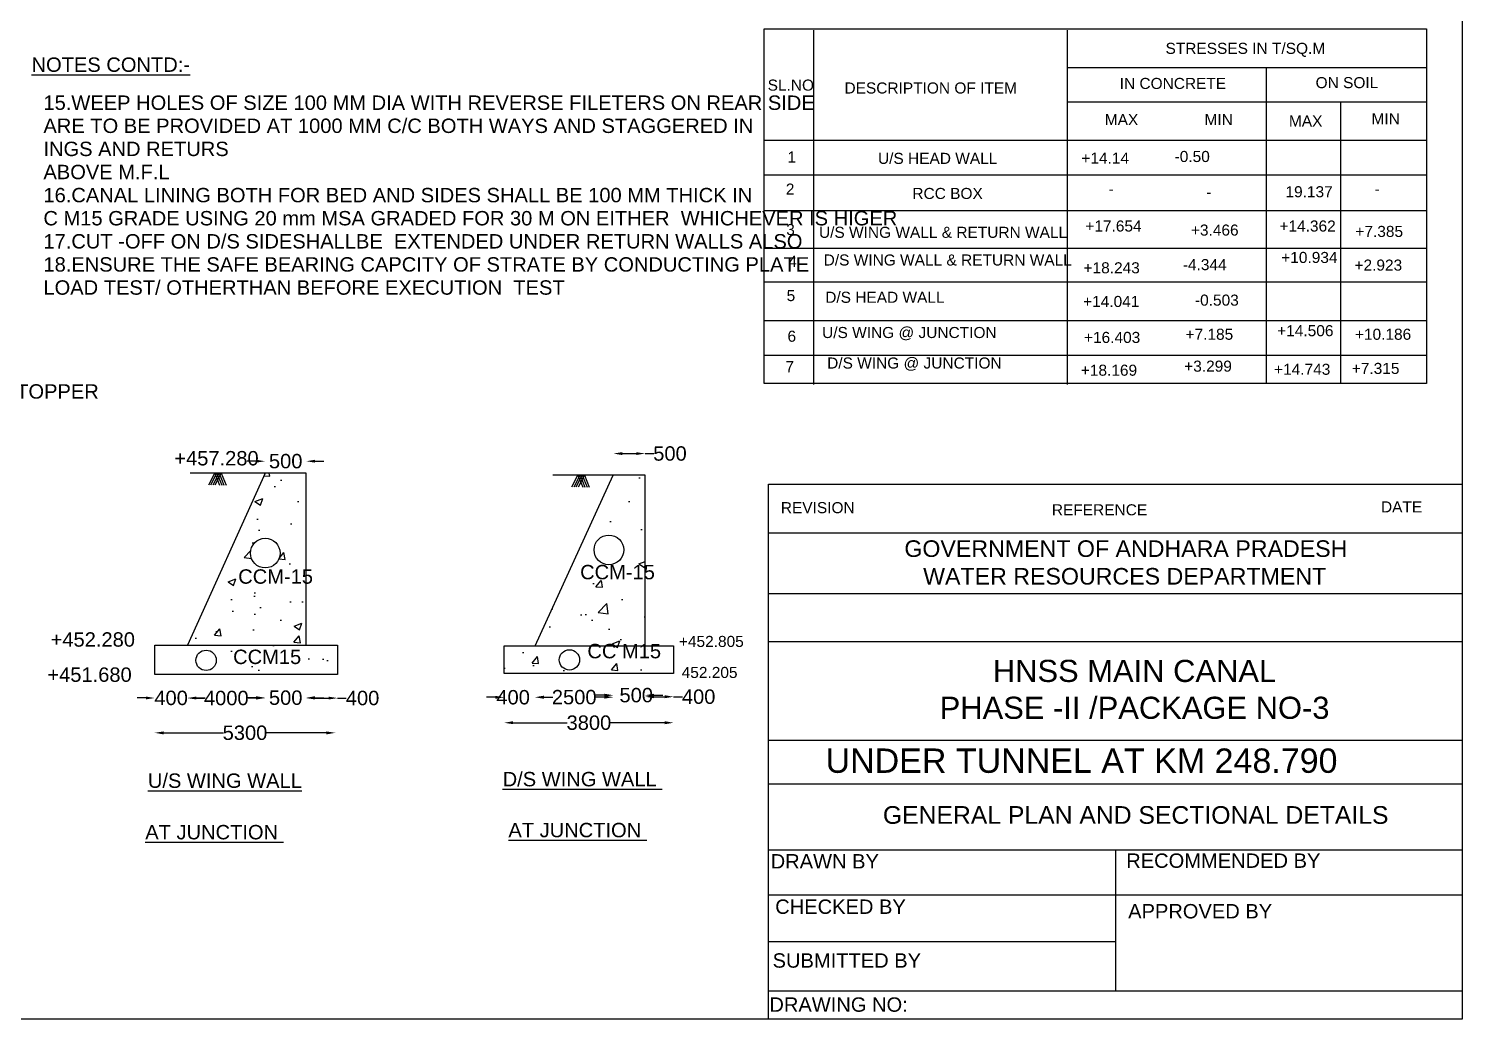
# Model space of a CAD drawing. Header units: inches. Extents: x 6910 to 10420, y -52 to 2408.
# Drawn here: x 9092 to 10388, y -47 to 848 of the extents above; entities that cross this region are included whole.
import ezdxf

# ---------------------------------------------------------------- set-up
doc = ezdxf.new("R2010")
doc.units = ezdxf.units.IN
doc.header["$MEASUREMENT"] = 0
for name, color, linetype in [('DIMENSIONS', 7, 'Continuous'), ('TEXT', 1, 'Continuous'), ('TEXT @ 1', 1, 'Continuous')]:
    doc.layers.add(name, color=color, linetype=linetype)
doc.styles.add('Annotative', font='arial.ttf', dxfattribs={"height": 10})
doc.styles.get("Standard").update_dxf_attribs({"font": 'arial.ttf', "height": 13})
doc.dimstyles.get("Standard").update_dxf_attribs({"dimtxt": 13, "dimasz": 8, "dimexe": 0.18, "dimexo": 0.0625, "dimgap": 0.09, "dimtad": 0, "dimtih": 1, "dimtoh": 1, "dimdec": 4, "dimzin": 0, "dimdsep": 46, "dimtxsty": 'Standard', "dimcen": 0.09, "dimse1": 1, "dimse2": 1, "dimadec": 0, "dimazin": 0, "dimtfac": 1, "dimtdec": 4, "dimtofl": 0, "dimtmove": 0, "dimatfit": 3, "dimfxl": 1, "dimtolj": 1, "dimtzin": 0, "dimarcsym": 0})
pattern_1 = [(50, (0, 0), (71.72602, -6.2752), [7.5, -82.5]), (355, (0, 0), (-13.87513, 75.2192), [6, -66]), (100.45144, (5.98, -0.52), (57.8509, 68.944), [6.374, -70.1142]), (46.1842, (0, 20), (106.7241, -16.5519), [11.25, -123.75]), (96.6356, (8.89, 18.62), (93.4662, 97.4119), [9.561, -105.1714]), (351.1842, (0, 20), (93.4662, 97.4119), [9, -99]), (21, (10, 15), (59.6907, -40.2619), [7.5, -82.5]), (326, (10, 15), (24.33153, 72.515), [6, -66]), (71.45144, (14.974, 11.645), (84.02224, 32.2531), [6.374, -70.1142]), (37.5, (0, 0), (1.215986, 33.289385), [0, -65.2, 0, -67, 0, -66.25]), (7.5, (0, 0), (26.30695, 39.44117), [0, -38.2, 0, -63.7, 0, -25.25]), (327.5, (-22.3, 0), (53.38224, -2.25549), [0, -25, 0, -78, 0, -103.5]), (317.5, (-32.3, 0), (58.31862, 10.0105), [0, -32.5, 0, -51.8, 0, -73.5])]

# ---------------------------------------------------------------- blocks, each defined once
blk = doc.blocks.new('*D65')
at = {"layer": 'Defpoints', "color": 0, "transparency": 16777216}
for p in [(9342.6, 457.3), (9305.3, 446.6), (9342.6, 446.6)]:
    blk.add_point(p, dxfattribs=at)
at = {"layer": 'DIMENSIONS', "color": 0, "lineweight": -2, "transparency": 16777216}
for p, q in [((9297.3, 457.3), (9289.3, 457.3)), ((9350.6, 457.3), (9358.6, 457.3))]:
    blk.add_line(p, q, dxfattribs=at)
at = {"layer": 'DIMENSIONS', "color": 0, "transparency": 16777216}
for points in [[(9297.3, 458.6), (9297.3, 456), (9305.3, 457.3)], [(9350.6, 458.6), (9350.6, 456), (9342.6, 457.3)]]:
    blk.add_solid(points, dxfattribs=at)
at = {"layer": 'DIMENSIONS', "color": 0, "transparency": 16777216, "insert": (9324, 457.3), "char_height": 13, "attachment_point": 5}
blk.add_mtext('\\A1;500', dxfattribs=at)
blk = doc.blocks.new('*D66')
at = {"layer": 'Defpoints', "color": 0, "transparency": 16777216}
for p in [(9648.9, 464.2), (9620.2, 444.7), (9648.9, 444.7)]:
    blk.add_point(p, dxfattribs=at)
at = {"layer": 'DIMENSIONS', "color": 0, "lineweight": -2, "transparency": 16777216}
for p, q in [((9628.2, 464.2), (9640.9, 464.2)), ((9648.9, 464.2), (9656.9, 464.2))]:
    blk.add_line(p, q, dxfattribs=at)
at = {"layer": 'DIMENSIONS', "color": 0, "transparency": 16777216}
for points in [[(9628.2, 465.5), (9628.2, 462.9), (9620.2, 464.2)], [(9640.9, 465.5), (9640.9, 462.9), (9648.9, 464.2)]]:
    blk.add_solid(points, dxfattribs=at)
at = {"layer": 'DIMENSIONS', "color": 0, "transparency": 16777216, "insert": (9671.4, 464.2), "char_height": 13, "attachment_point": 5}
blk.add_mtext('\\A1;500', dxfattribs=at)
blk = doc.blocks.new('*D67')
at = {"layer": 'Defpoints', "color": 0, "transparency": 16777216}
for p in [(9521.6, 290.5), (9549.5, 290.5), (9549.5, 243.9)]:
    blk.add_point(p, dxfattribs=at)
at = {"layer": 'DIMENSIONS', "color": 0, "lineweight": -2, "transparency": 16777216}
for p, q in [((9513.6, 243.9), (9505.6, 243.9)), ((9557.5, 243.9), (9565.5, 243.9))]:
    blk.add_line(p, q, dxfattribs=at)
at = {"layer": 'DIMENSIONS', "color": 0, "transparency": 16777216}
for points in [[(9513.6, 245.2), (9513.6, 242.6), (9521.6, 243.9)], [(9557.5, 245.2), (9557.5, 242.6), (9549.5, 243.9)]]:
    blk.add_solid(points, dxfattribs=at)
at = {"layer": 'DIMENSIONS', "color": 0, "transparency": 16777216, "insert": (9529.6, 243.9), "char_height": 13, "attachment_point": 5}
blk.add_mtext('\\A1;400', dxfattribs=at)
blk = doc.blocks.new('*D68')
at = {"layer": 'Defpoints', "color": 0, "transparency": 16777216}
for p in [(9620.2, 444.7), (9549.5, 290.5), (9620.2, 244)]:
    blk.add_point(p, dxfattribs=at)
at = {"layer": 'DIMENSIONS', "color": 0, "lineweight": -2, "transparency": 16777216}
for p, q in [((9557.5, 244), (9565.3, 244)), ((9612.2, 244), (9604.4, 244))]:
    blk.add_line(p, q, dxfattribs=at)
at = {"layer": 'DIMENSIONS', "color": 0, "transparency": 16777216}
for points in [[(9557.5, 245.4), (9557.5, 242.7), (9549.5, 244)], [(9612.2, 245.4), (9612.2, 242.7), (9620.2, 244)]]:
    blk.add_solid(points, dxfattribs=at)
at = {"layer": 'DIMENSIONS', "color": 0, "transparency": 16777216, "insert": (9584.8, 244), "char_height": 13, "attachment_point": 5}
blk.add_mtext('\\A1;2500', dxfattribs=at)
blk = doc.blocks.new('*D69')
at = {"layer": 'Defpoints', "color": 0, "transparency": 16777216}
for p in [(9620.2, 444.7), (9648.9, 444.7), (9648.9, 245.8)]:
    blk.add_point(p, dxfattribs=at)
at = {"layer": 'DIMENSIONS', "color": 0, "lineweight": -2, "transparency": 16777216}
for p, q in [((9612.2, 245.8), (9604.2, 245.8)), ((9656.9, 245.8), (9664.9, 245.8))]:
    blk.add_line(p, q, dxfattribs=at)
at = {"layer": 'DIMENSIONS', "color": 0, "transparency": 16777216}
for points in [[(9612.2, 247.1), (9612.2, 244.4), (9620.2, 245.8)], [(9656.9, 247.1), (9656.9, 244.4), (9648.9, 245.8)]]:
    blk.add_solid(points, dxfattribs=at)
at = {"layer": 'DIMENSIONS', "color": 0, "transparency": 16777216, "insert": (9640.9, 245.8), "char_height": 13, "attachment_point": 5}
blk.add_mtext('\\A1;500', dxfattribs=at)
blk = doc.blocks.new('*D70')
at = {"layer": 'Defpoints', "color": 0, "transparency": 16777216}
for p in [(9648.9, 290.5), (9674.6, 290.5), (9674.6, 244.4)]:
    blk.add_point(p, dxfattribs=at)
at = {"layer": 'DIMENSIONS', "color": 0, "lineweight": -2, "transparency": 16777216}
for p, q in [((9656.9, 244.4), (9666.6, 244.4)), ((9674.6, 244.4), (9682.6, 244.4))]:
    blk.add_line(p, q, dxfattribs=at)
at = {"layer": 'DIMENSIONS', "color": 0, "transparency": 16777216}
for points in [[(9656.9, 245.8), (9656.9, 243.1), (9648.9, 244.4)], [(9666.6, 245.8), (9666.6, 243.1), (9674.6, 244.4)]]:
    blk.add_solid(points, dxfattribs=at)
at = {"layer": 'DIMENSIONS', "color": 0, "transparency": 16777216, "insert": (9697.3, 244.4), "char_height": 13, "attachment_point": 5}
blk.add_mtext('\\A1;400', dxfattribs=at)
blk = doc.blocks.new('*D71')
at = {"layer": 'Defpoints', "color": 0, "transparency": 16777216}
for p in [(9521.6, 265.5), (9674.6, 265.5), (9674.6, 220.9)]:
    blk.add_point(p, dxfattribs=at)
at = {"layer": 'DIMENSIONS', "color": 0, "lineweight": -2, "transparency": 16777216}
for p, q in [((9529.6, 220.9), (9578.6, 220.9)), ((9666.6, 220.9), (9617.6, 220.9))]:
    blk.add_line(p, q, dxfattribs=at)
at = {"layer": 'DIMENSIONS', "color": 0, "transparency": 16777216}
for points in [[(9529.6, 222.3), (9529.6, 219.6), (9521.6, 220.9)], [(9666.6, 222.3), (9666.6, 219.6), (9674.6, 220.9)]]:
    blk.add_solid(points, dxfattribs=at)
at = {"layer": 'DIMENSIONS', "color": 0, "transparency": 16777216, "insert": (9598.1, 220.9), "char_height": 13, "attachment_point": 5}
blk.add_mtext('\\A1;3800', dxfattribs=at)
blk = doc.blocks.new('*D72')
at = {"layer": 'Defpoints', "color": 0, "transparency": 16777216}
for p in [(9205.6, 291), (9235.3, 291), (9235.3, 243.3)]:
    blk.add_point(p, dxfattribs=at)
at = {"layer": 'DIMENSIONS', "color": 0, "lineweight": -2, "transparency": 16777216}
for p, q in [((9197.6, 243.3), (9189.6, 243.3)), ((9243.3, 243.3), (9251.3, 243.3))]:
    blk.add_line(p, q, dxfattribs=at)
at = {"layer": 'DIMENSIONS', "color": 0, "transparency": 16777216}
for points in [[(9197.6, 244.6), (9197.6, 242), (9205.6, 243.3)], [(9243.3, 244.6), (9243.3, 242), (9235.3, 243.3)]]:
    blk.add_solid(points, dxfattribs=at)
at = {"layer": 'DIMENSIONS', "color": 0, "transparency": 16777216, "insert": (9220.4, 243.3), "char_height": 13, "attachment_point": 5}
blk.add_mtext('\\A1;400', dxfattribs=at)
blk = doc.blocks.new('*D73')
at = {"layer": 'Defpoints', "color": 0, "transparency": 16777216}
for p in [(9305.3, 446.6), (9235.3, 291), (9305.3, 243.2)]:
    blk.add_point(p, dxfattribs=at)
at = {"layer": 'DIMENSIONS', "color": 0, "lineweight": -2, "transparency": 16777216}
for p, q in [((9243.3, 243.2), (9250.6, 243.2)), ((9297.3, 243.2), (9290.1, 243.2))]:
    blk.add_line(p, q, dxfattribs=at)
at = {"layer": 'DIMENSIONS', "color": 0, "transparency": 16777216}
for points in [[(9243.3, 244.6), (9243.3, 241.9), (9235.3, 243.2)], [(9297.3, 244.6), (9297.3, 241.9), (9305.3, 243.2)]]:
    blk.add_solid(points, dxfattribs=at)
at = {"layer": 'DIMENSIONS', "color": 0, "transparency": 16777216, "insert": (9270.3, 243.2), "char_height": 13, "attachment_point": 5}
blk.add_mtext('\\A1;4000', dxfattribs=at)
blk = doc.blocks.new('*D74')
at = {"layer": 'Defpoints', "color": 0, "transparency": 16777216}
for p in [(9305.3, 446.6), (9342.6, 446.6), (9342.6, 243.5)]:
    blk.add_point(p, dxfattribs=at)
at = {"layer": 'DIMENSIONS', "color": 0, "lineweight": -2, "transparency": 16777216}
for p, q in [((9297.3, 243.5), (9289.3, 243.5)), ((9350.6, 243.5), (9358.6, 243.5))]:
    blk.add_line(p, q, dxfattribs=at)
at = {"layer": 'DIMENSIONS', "color": 0, "transparency": 16777216}
for points in [[(9297.3, 244.9), (9297.3, 242.2), (9305.3, 243.5)], [(9350.6, 244.9), (9350.6, 242.2), (9342.6, 243.5)]]:
    blk.add_solid(points, dxfattribs=at)
at = {"layer": 'DIMENSIONS', "color": 0, "transparency": 16777216, "insert": (9324, 243.5), "char_height": 13, "attachment_point": 5}
blk.add_mtext('\\A1;500', dxfattribs=at)
blk = doc.blocks.new('*D75')
at = {"layer": 'Defpoints', "color": 0, "transparency": 16777216}
for p in [(9342.6, 291), (9370.8, 291), (9370.8, 243.2)]:
    blk.add_point(p, dxfattribs=at)
at = {"layer": 'DIMENSIONS', "color": 0, "lineweight": -2, "transparency": 16777216}
for p, q in [((9350.6, 243.2), (9362.8, 243.2)), ((9370.8, 243.2), (9378.8, 243.2))]:
    blk.add_line(p, q, dxfattribs=at)
at = {"layer": 'DIMENSIONS', "color": 0, "transparency": 16777216}
for points in [[(9350.6, 244.5), (9350.6, 241.9), (9342.6, 243.2)], [(9362.8, 244.5), (9362.8, 241.9), (9370.8, 243.2)]]:
    blk.add_solid(points, dxfattribs=at)
at = {"layer": 'DIMENSIONS', "color": 0, "transparency": 16777216, "insert": (9393.5, 243.2), "char_height": 13, "attachment_point": 5}
blk.add_mtext('\\A1;400', dxfattribs=at)
blk = doc.blocks.new('*D76')
at = {"layer": 'Defpoints', "color": 0, "transparency": 16777216}
for p in [(9205.6, 264.6), (9368.8, 264.6), (9205.6, 211.8)]:
    blk.add_point(p, dxfattribs=at)
at = {"layer": 'DIMENSIONS', "color": 0, "lineweight": -2, "transparency": 16777216}
for p, q in [((9213.6, 211.8), (9267.7, 211.8)), ((9360.8, 211.8), (9306.7, 211.8))]:
    blk.add_line(p, q, dxfattribs=at)
at = {"layer": 'DIMENSIONS', "color": 0, "transparency": 16777216}
for points in [[(9213.6, 213.1), (9213.6, 210.4), (9205.6, 211.8)], [(9360.8, 213.1), (9360.8, 210.4), (9368.8, 211.8)]]:
    blk.add_solid(points, dxfattribs=at)
at = {"layer": 'DIMENSIONS', "color": 0, "transparency": 16777216, "insert": (9287.2, 211.8), "char_height": 13, "attachment_point": 5}
blk.add_mtext('\\A1;5300', dxfattribs=at)

msp = doc.modelspace()

# ---------------------------------------------------------------- hatches: boundary and pattern name
h = msp.add_hatch()
h.set_pattern_fill('AR-CONC', color=0, scale=10, style=0)
h.set_pattern_definition(pattern_1)
h.paths.add_polyline_path([(9342.6342, 446.55615), (9305.3437, 446.55615), (9235.29494, 290.99269), (9342.6342, 290.99269)])
h.paths.add_polyline_path([(9292.16751, 374.24139, -1), (9318.90825, 374.24139, -1)], flags=16)
h.paths.add_polyline_path([(9370.76585, 290.99269), (9205.56879, 290.99269), (9205.56879, 264.61015), (9370.76585, 264.61015)])
h.paths.add_polyline_path([(9242.82566, 277.30551, -1), (9261.22629, 277.30551, -1)], flags=16)
h = msp.add_hatch()
h.set_pattern_fill('AR-CONC', color=0, scale=10, style=0)
h.set_pattern_definition(pattern_1)
h.paths.add_polyline_path([(9648.92929, 444.73349), (9620.17712, 444.73349), (9549.52252, 290.51264), (9648.92929, 290.51264)])
h.paths.add_polyline_path([(9602.80938, 377.11432, -1), (9629.55013, 377.11432, -1)], flags=16)
h.paths.add_polyline_path([(9674.60305, 290.51264), (9521.60813, 290.51264), (9521.60813, 265.48488), (9674.60305, 265.48488)])
h.paths.add_polyline_path([(9589.69034, 277.73389, -1), (9571.2897, 277.73389, -1)], flags=16)

# ---------------------------------------------------------------- linework, layer by layer
at = {"color": 0}
for points in [[(9305.3437, 446.55615), (9235.29494, 290.99269)], [(9342.6342, 290.99269), (9342.6342, 446.55615), (9237.62462, 446.55615)], [(9254.42755, 435.89761), (9259.82557, 446.55615), (9264.20232, 435.67891)], [(9256.39463, 435.89761), (9261.79265, 446.55615), (9266.1694, 435.67891)], [(9258.32616, 435.89761), (9263.72418, 446.55615), (9268.10093, 435.67891)], [(9260.30786, 435.89761), (9265.70588, 446.55615), (9270.08263, 435.67891)], [(9549.52252, 290.51264), (9620.17712, 444.73349)], [(9648.92929, 290.51264), (9648.92929, 444.73349), (9565.54868, 444.73349)], [(9582.81049, 434.07495), (9588.20851, 444.73349), (9592.58526, 433.85625)], [(9584.77757, 434.07495), (9590.17559, 444.73349), (9594.55234, 433.85625)], [(9586.7091, 434.07495), (9592.10712, 444.73349), (9596.48387, 433.85625)], [(9588.6908, 434.07495), (9594.08881, 444.73349), (9598.46557, 433.85625)]]:
    msp.add_lwpolyline(points, dxfattribs=at)
for points in [[(9205.56879, 290.99269), (9370.76585, 290.99269), (9370.76585, 264.61015), (9205.56879, 264.61015)], [(9521.60813, 290.51264), (9674.60305, 290.51264), (9674.60305, 265.48488), (9521.60813, 265.48488)]]:
    msp.add_lwpolyline(points, close=True, dxfattribs=at)
for centre, radius in [((9616.17975, 377.11432), 13.37037), ((9305.53788, 374.24139), 13.37037), ((9252.02598, 277.30551), 9.20032), ((9580.49002, 277.73389), 9.20032)]:
    msp.add_circle(centre, radius, dxfattribs=at)
at = {"layer": 'DIMENSIONS', "color": 0}
for points in [[(10387.66329, -47.14916), (6910.22002, -47.14916), (6910.22002, 2407.73001), (10387.66329, 2407.73001)], [(9760.38852, 436.65198), (10387.66329, 436.65198), (10387.66329, -47.14916), (9760.38852, -47.14916)]]:
    msp.add_lwpolyline(points, close=True, dxfattribs=at)
for points in [[(9760.38852, 392.64302), (10387.66329, 392.64302)], [(9760.38852, 337.8166), (10387.66329, 337.8166)], [(9760.38852, 294.46548), (10387.66329, 294.46548)], [(9760.38852, 205.21317), (10387.66329, 205.21317)], [(9760.38852, 165.68715), (10387.66329, 165.68715)], [(9760.38852, 106.12489), (10387.66329, 106.12489)], [(10074.0259, 106.12489), (10074.0259, -21.3784)], [(9760.38852, 65.32384), (10387.66329, 65.32384)], [(9760.38852, 23.24775), (10074.0259, 23.24775)], [(9760.38852, -21.3784), (10387.66329, -21.3784)]]:
    msp.add_lwpolyline(points, dxfattribs=at)
at = {"layer": 'TEXT', "color": 0}
msp.add_lwpolyline([(9756.49057, 848.14842), (10355.32924, 848.14842), (10355.32924, 527.59403), (9756.49057, 527.59403)], close=True, dxfattribs=at)
for points in [[(9801.07678, 846.93099), (9801.07678, 526.77874)], [(10030.45292, 846.93099), (10030.45292, 526.77874)], [(10030.45292, 813.08882), (10355.32924, 813.08882)], [(10210.24137, 813.08882), (10210.24137, 527.59403)], [(10355.32924, 781.80417), (10030.45292, 781.80417)], [(10277.84228, 527.59403), (10277.84228, 781.80417)], [(10355.32924, 747.03214), (9756.49057, 747.03214)], [(10355.32924, 715.74749), (9756.49057, 715.74749)], [(10355.32924, 683.75183), (9756.49057, 683.75183)], [(10355.32924, 649.62312), (9756.49057, 649.62312)], [(10355.32924, 619.04948), (9756.49057, 619.04948)], [(10355.32924, 584.20975), (9756.49057, 584.20975)], [(10355.32924, 552.9251), (9756.49057, 552.9251)]]:
    msp.add_lwpolyline(points, dxfattribs=at)

# ---------------------------------------------------------------- texts
for s, p in [('%%UNOTES CONTD:-', (9094.27273, 809.22971)), ('15.WEEP HOLES OF SIZE 100 MM DIA WITH REVERSE FILETERS ON REAR SIDE ', (9105.01151, 774.8612)), ('ARE TO BE PROVIDED AT 1000 MM C/C BOTH WAYS AND STAGGERED IN ', (9105.01151, 753.97785)), ('INGS AND RETURS', (9105.01151, 733.09449)), ('ABOVE M.F.L ', (9105.01151, 712.21114)), ('16.CANAL LINING BOTH FOR BED AND SIDES SHALL BE 100 MM THICK IN ', (9105.01151, 691.32778)), ('C M15 GRADE USING 20 mm MSA GRADED FOR 30 M ON EITHER  WHICHEVER IS HIGER ', (9105.01151, 670.44442)), ('17.CUT -OFF ON D/S SIDESHALLBE  EXTENDED UNDER RETURN WALLS ALSO', (9105.01151, 649.56107)), ('18.ENSURE THE SAFE BEARING CAPCITY OF STRATE BY CONDUCTING PLATE ', (9105.01151, 628.67771)), ('LOAD TEST/ OTHERTHAN BEFORE EXECUTION  TEST ', (9105.01151, 607.79436)), ('WITH 300 WIDE PVC WATER STOPPER ', (8816.03955, 513.86632)), ('+457.280', (9223.31807, 453.50801)), ('CCM-15', (9590.16049, 350.57325)), ('CCM-15', (9281.09257, 346.57978)), ('+452.280', (9111.50467, 289.6816)), ('CCM15', (9276.48175, 273.98424)), ('CC M15', (9596.74445, 279.15282)), ('+451.680', (9108.57352, 257.88557)), ('%%UU/S WING WALL', (9199.41073, 162.04609)), ('%%UD/S WING WALL ', (9520.14371, 163.45571)), ('%%UAT JUNCTION ', (9525.31683, 117.40833)), ('%%UAT JUNCTION ', (9197.05932, 115.52884)), ('DRAWN BY ', (9762.41071, 89.18291)), ('RECOMMENDED BY ', (10083.81144, 89.76889)), ('CHECKED BY ', (9766.5162, 48.16402)), ('APPROVED BY', (10085.57093, 44.06214)), ('SUBMITTED BY', (9764.1702, -0.47266)), ('DRAWING NO:', (9761.23772, -40.31959))]:
    msp.add_text(s, height=13, dxfattribs=at).set_placement(p)
at = {"layer": 'TEXT', "color": 0, "attachment_point": 1}
for s, insert, char_height, width in [('\\pi18.264;GOVERNMENT OF ANDHARA PRADESH  \\P\\pi35.254;WATER RESOURCES DEPARTMENT ', (9865.00788, 385.79695), 15, 434.2427341), ('\\pi52.361;HNSS MAIN CANAL  \\P\\pi4.3191;PHASE -II /PACKAGE NO-3', (9910.86934, 277.77312), 20, 357.6558712), ('UNDER TUNNEL AT KM 248.790 ', (9812.03049, 197.63744), 22, 461.6047203), ('GENERAL PLAN AND SECTIONAL DETAILS ', (9863.87482, 145.54574), 16, 456.0945157)]:
    msp.add_mtext(s, dxfattribs=dict(at, insert=insert, char_height=char_height, width=width))
at = {"layer": 'TEXT @ 1', "color": 0, "style": 'Annotative'}
for s, p in [('STRESSES IN T/SQ.M', (10119.36035, 825.46867)), ('IN CONCRETE ', (10077.92287, 793.75487)), ('ON SOIL ', (10255.02908, 794.48562)), ('SL.NO', (9759.7052, 792.25328)), ('DESCRIPTION OF ITEM ', (9829.14098, 789.64156)), ('MAX ', (10064.45467, 761.04381)), ('MIN ', (10154.60432, 761.04381)), ('MAX', (10230.91704, 759.78661)), ('MIN ', (10305.55256, 761.88195)), ('1', (9777.62267, 727.28656)), ('U/S HEAD WALL', (9859.43124, 726.03954)), ('+14.14', (10043.29349, 726.28805)), ('-0.50', (10127.55534, 727.7338)), ('2', (9776.11352, 698.25178)), ('RCC BOX ', (9890.50857, 694.31859)), ('-', (10067.91761, 698.40848)), ('-', (10156.15749, 695.51698)), ('19.137', (10227.76198, 695.87842)), ('-', (10308.40744, 698.40848)), ('+17.654', (10046.862, 664.88521)), ('+14.362', (10222.33651, 664.88521)), ('3', (9776.49082, 661.67551)), ('U/S WING WALL & RETURN WALL', (9806.08653, 659.19482)), ('+3.466', (10142.31688, 661.23152)), ('+7.385', (10290.98279, 660.01362)), ('4', (9778.3743, 632.94427)), ('D/S WING WALL & RETURN WALL', (9810.33719, 634.18028)), ('+18.243', (10045.23724, 627.1304)), ('-4.344', (10135.00546, 629.97216)), ('+10.934', (10223.96128, 636.46762)), ('+2.923', (10290.1704, 629.5662)), ('5', (9776.86517, 602.02412)), ('D/S HEAD WALL', (9811.74259, 600.46917)), ('+14.041', (10044.83106, 596.68299)), ('-0.503', (10145.9726, 597.90088)), ('6', (9777.61495, 565.29381)), ('U/S WING @ JUNCTION ', (9808.93178, 568.63091)), ('+16.403', (10045.64343, 564.20573)), ('+7.185', (10137.4426, 567.04749)), ('+14.506', (10220.30556, 570.29522)), ('+10.186', (10290.5766, 567.04749)), ('7', (9775.72854, 537.76732)), ('D/S WING @ JUNCTION ', (9813.48305, 541.04701)), ('+18.169', (10042.8001, 534.57025)), ('+3.299', (10136.22403, 538.22394)), ('+14.743', (10217.46222, 535.38218)), ('+7.315', (10287.73327, 536.19411)), ('REVISION ', (9771.59538, 410.32945)), ('REFERENCE ', (10016.62064, 408.37701)), ('DATE ', (10314.11291, 411.02182)), ('+452.805', (9679.44698, 289.4178)), ('452.205', (9681.97285, 261.36819))]:
    msp.add_text(s, height=10, dxfattribs=at).set_placement(p)

# ---------------------------------------------------------------- dimensions: what is measured, and where the dimension line sits
at = {"layer": 'DIMENSIONS', "color": 0}
for base, p1, p2, text, picture, middle in [((9648.92929, 464.19815), (9620.17712, 444.73349), (9648.92929, 444.73349), '500', '*D66', (9671.35831, 464.19815)), ((9342.6342, 457.28578), (9305.3437, 446.55615), (9342.6342, 446.55615), '500', '*D65', (9323.98895, 457.28578)), ((9305.3437, 243.24635), (9235.29494, 290.99269), (9305.3437, 446.55615), '4000', '*D73', (9270.31932, 243.24635)), ((9342.6342, 243.53813), (9305.3437, 446.55615), (9342.6342, 446.55615), '500', '*D74', (9323.98895, 243.53813)), ((9620.17712, 244.04861), (9549.52252, 290.51264), (9620.17712, 444.73349), '2500', '*D68', (9584.84982, 244.04861)), ((9235.29494, 243.29124), (9205.56879, 290.99269), (9235.29494, 290.99269), '400', '*D72', (9220.43186, 243.29124)), ((9370.76585, 243.21047), (9342.6342, 290.99269), (9370.76585, 290.99269), '400', '*D75', (9393.45646, 243.21047)), ((9674.60305, 244.43008), (9648.92929, 290.51264), (9674.60305, 290.51264), '400', '*D70', (9697.29366, 244.43008)), ((9205.56879, 211.75881), (9368.77525, 264.61015), (9205.56879, 264.61015), '5300', '*D76', (9287.17202, 211.75881)), ((9674.60305, 220.92097), (9521.60813, 265.48488), (9674.60305, 265.48488), '3800', '*D71', (9598.10559, 220.92097))]:
    dim = msp.add_linear_dim(base=base, p1=p1, p2=p2, text=text, dimstyle='Standard', dxfattribs=at)
    dim.commit()
    dim.dimension.update_dxf_attribs({"geometry": picture, "text_midpoint": middle})
for base, p1, p2, text, picture, middle in [((9648.92929, 245.76341), (9620.17712, 444.73349), (9648.92929, 444.73349), '500', '*D69', (9640.92929, 245.76341)), ((9549.52252, 243.91063), (9521.60813, 290.51264), (9549.52252, 290.51264), '400', '*D67', (9529.60813, 243.91063))]:
    dim = msp.add_linear_dim(base=base, p1=p1, p2=p2, text=text, dimstyle='Standard', dxfattribs=at)
    dim.commit()
    dim.dimension.update_dxf_attribs({"geometry": picture, "text_midpoint": middle, "dimtype": 160})

doc.saveas('drawing.dxf')
